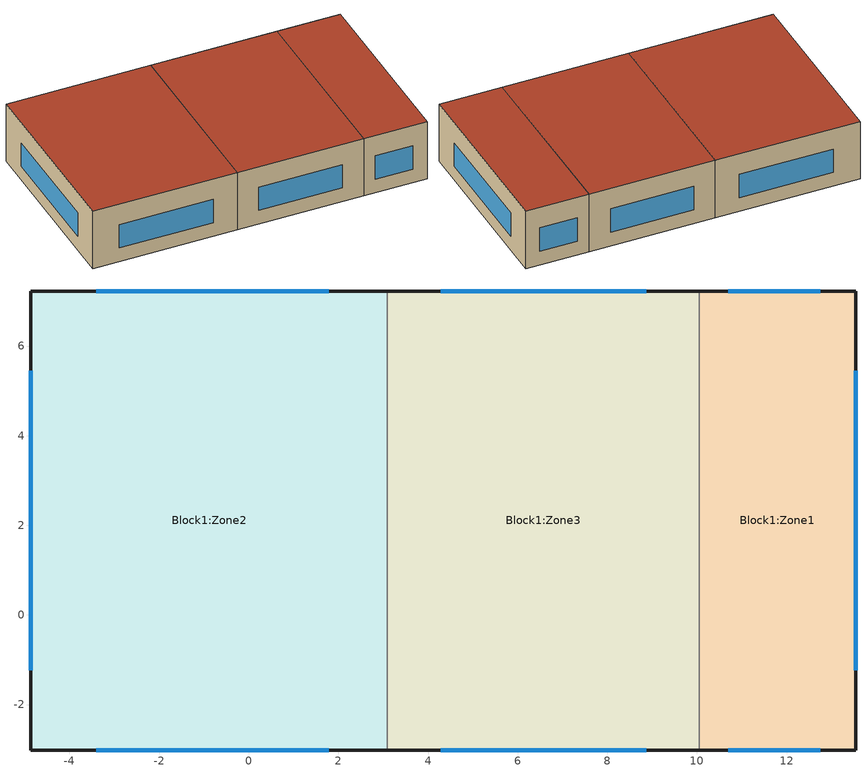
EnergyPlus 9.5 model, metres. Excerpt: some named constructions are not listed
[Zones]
Block1:Zone2
 floor ground (Project ground floor): 3.09,-3.01 -4.86,-3.01 -4.86,7.23 3.09,7.23 z0
 wall outside (Project wall): 3.09,7.23 -4.86,7.23 -4.86,-3.01 3.09,-3.01 z0:3.5
 wall to Block1:Zone3 (Project semi-exposed wall): 3.09,-3.01 3.09,7.23 z0:3.5
 window (1001): 1.78,7.23 -3.4,7.23 / -4.86,5.45 -4.86,-1.23 / -3.4,-3.01 1.78,-3.01 z0.84:2.26
 roof outside (Copy of Project flat roof): -4.86,-3.01 3.09,-3.01 3.09,7.23 -4.86,7.23 z3.5
Block1:Zone3
 floor ground (Project ground floor): 10.05,-3.01 3.09,-3.01 3.09,7.23 10.05,7.23 z0
 wall outside (Project wall): 10.05,7.23 3.09,7.23 / 3.09,-3.01 10.05,-3.01 z0:3.5
 wall to Block1:Zone1 (Project semi-exposed wall_Rev): 10.05,-3.01 10.05,7.23 z0:3.5
 window (1001): 8.87,7.23 4.28,7.23 / 4.28,-3.01 8.87,-3.01 z0.84:2.26
 roof outside (Copy of Project flat roof): 3.09,-3.01 10.05,-3.01 10.05,7.23 3.09,7.23 z3.5
Block1:Zone1
 floor ground (Project ground floor): 13.54,-3.01 10.05,-3.01 10.05,7.23 13.54,7.23 z0
 wall outside (Project wall): 10.05,-3.01 13.54,-3.01 13.54,7.23 10.05,7.23 z0:3.5
 window (1001): 13.54,-1.23 13.54,5.45 / 12.75,7.23 10.7,7.23 / 10.7,-3.01 12.75,-3.01 z0.84:2.26
 roof outside (Copy of Project flat roof): 10.05,-3.01 13.54,-3.01 13.54,7.23 10.05,7.23 z3.5
[WindowProperty:FrameAndDivider]
1: Frame Width=0.04; Frame Outside Projection=0; Frame Inside Projection=0; Frame Conductance=9.5; Ratio of FrameEdge Glass Conductance to CenterOfGlass Conductance=1; Frame Solar Absorptance=0.5; Frame Visible Absorptance=0.5; Frame Thermal Hemispherical Emissivity=0.9; Divider Type=DividedLite; Divider Width=0.02; Number of Horizontal Dividers=1; Number of Vertical Dividers=1; Divider Outside Projection=0; Divider Inside Projection=0; Divider Conductance=9.5; Ratio of DividerEdge Glass Conductance to CenterOfGlass Conductance=1; Divider Solar Absorptance=0.5; Divider Visible Absorptance=0.5; Divider Thermal Hemispherical Emissivity=0.9; Outside Reveal Solar Absorptance=0.5; Inside Sill Depth=0; Inside Sill Solar Absorptance=0.5; Inside Reveal Depth=0; Inside Reveal Solar Absorptance=0.5
[ENERGYMANAGEMENTSYSTEM:PROGRAM]
SetWindowOperation_Block1_Zone2_Wall_5_0_0_0_0_0_Win: if (Block1_Zone2_Wall_5_0_0_0_0_0_Win_OpT>VST)&&(Block1_Zone2_Wall_5_0_0_0_0_0_Win_OutT < VST); if Block1_Zone2_Wall_5_0_0_0_0_0_Win_CoolCoil==0; if Block1_Zone2_Wall_5_0_0_0_0_0_Win_HeatCoil==0; if (Block1_Zone2_Wall_5_0_0_0_0_0_Win_OpT<ACST)&&(Block1_Zone2_Wall_5_0_0_0_0_0_Win_OutT>MinOutTemp); if Block1_Zone2_Wall_5_0_0_0_0_0_Win_WindSpeed <= MaxWindSpeed; set Ventilates_HVACmode2_Block1_Zone2_Wall_5_0_0_0_0_0_Win = 1; else; set Ventilates_HVACmode2_Block1_Zone2_Wall_5_0_0_0_0_0_Win = 0; endif; else; set Ventilates_HVACmode2_Block1_Zone2_Wall_5_0_0_0_0_0_Win = 0; endif; else; set Ventilates_HVACmode2_Block1_Zone2_Wall_5_0_0_0_0_0_Win = 0; endif; else; set Ventilates_HVACmode2_Block1_Zone2_Wall_5_0_0_0_0_0_Win = 0; endif; else; set Ventilates_HVACmode2_Block1_Zone2_Wall_5_0_0_0_0_0_Win = 0; endif; if VentCtrl == 0; if Block1_Zone2_Wall_5_0_0_0_0_0_Win_OutT < Block1_Zone2_Wall_5_0_0_0_0_0_Win_OpT; if Block1_Zone2_Wall_5_0_0_0_0_0_Win_OutT>MinOutTemp; if Block1_Zone2_Wall_5_0_0_0_0_0_Win_OpT > VST; if Block1_Zone2_Wall_5_0_0_0_0_0_Win_WindSpeed <= MaxWindSpeed; set Ventilates_HVACmode1_Block1_Zone2_Wall_5_0_0_0_0_0_Win = 1; else; set Ventilates_HVACmode1_Block1_Zone2_Wall_5_0_0_0_0_0_Win = 0; endif; else; set Ventilates_HVACmode1_Block1_Zone2_Wall_5_0_0_0_0_0_Win = 0; endif; else; set Ventilates_HVACmode1_Block1_Zone2_Wall_5_0_0_0_0_0_Win = 0; endif; else; set Ventilates_HVACmode1_Block1_Zone2_Wall_5_0_0_0_0_0_Win = 0; endif; elseif VentCtrl == 1; if Block1_Zone2_Wall_5_0_0_0_0_0_Win_OutT<Block1_Zone2_Wall_5_0_0_0_0_0_Win_OpT; if Block1_Zone2_Wall_5_0_0_0_0_0_Win_OutT>MinOutTemp; if Block1_Zone2_Wall_5_0_0_0_0_0_Win_OpT > ACSTnoTol; if Block1_Zone2_Wall_5_0_0_0_0_0_Win_WindSpeed <= MaxWindSpeed; set Ventilates_HVACmode1_Block1_Zone2_Wall_5_0_0_0_0_0_Win = 1; else; set Ventilates_HVACmode1_Block1_Zone2_Wall_5_0_0_0_0_0_Win = 0; endif; else; set Ventilates_HVACmode1_Block1_Zone2_Wall_5_0_0_0_0_0_Win = 0; endif; else; set Ventilates_HVACmode1_Block1_Zone2_Wall_5_0_0_0_0_0_Win = 0; endif; else; set Ventilates_HVACmode1_Block1_Zone2_Wall_5_0_0_0_0_0_Win = 0; endif; endif; if HVACmode == 0; set Block1_Zone2_Wall_5_0_0_0_0_0_Win_VentOpenFact = 0; elseif HVACmode == 1; if Ventilates_HVACmode1_Block1_Zone2_Wall_5_0_0_0_0_0_Win == 1; set Block1_Zone2_Wall_5_0_0_0_0_0_Win_VentOpenFact = 1; else; set Block1_Zone2_Wall_5_0_0_0_0_0_Win_VentOpenFact = 0; endif; elseif HVACmode == 2; if Ventilates_HVACmode2_Block1_Zone2_Wall_5_0_0_0_0_0_Win == 1; set Block1_Zone2_Wall_5_0_0_0_0_0_Win_VentOpenFact = 1; else; set Block1_Zone2_Wall_5_0_0_0_0_0_Win_VentOpenFact = 0; endif; endif
SetWindowOperation_Block1_Zone1_Wall_2_0_0_0_0_0_Win: if (Block1_Zone1_Wall_2_0_0_0_0_0_Win_OpT>VST)&&(Block1_Zone1_Wall_2_0_0_0_0_0_Win_OutT < VST); if Block1_Zone1_Wall_2_0_0_0_0_0_Win_CoolCoil==0; if Block1_Zone1_Wall_2_0_0_0_0_0_Win_HeatCoil==0; if (Block1_Zone1_Wall_2_0_0_0_0_0_Win_OpT<ACST)&&(Block1_Zone1_Wall_2_0_0_0_0_0_Win_OutT>MinOutTemp); if Block1_Zone1_Wall_2_0_0_0_0_0_Win_WindSpeed <= MaxWindSpeed; set Ventilates_HVACmode2_Block1_Zone1_Wall_2_0_0_0_0_0_Win = 1; else; set Ventilates_HVACmode2_Block1_Zone1_Wall_2_0_0_0_0_0_Win = 0; endif; else; set Ventilates_HVACmode2_Block1_Zone1_Wall_2_0_0_0_0_0_Win = 0; endif; else; set Ventilates_HVACmode2_Block1_Zone1_Wall_2_0_0_0_0_0_Win = 0; endif; else; set Ventilates_HVACmode2_Block1_Zone1_Wall_2_0_0_0_0_0_Win = 0; endif; else; set Ventilates_HVACmode2_Block1_Zone1_Wall_2_0_0_0_0_0_Win = 0; endif; if VentCtrl == 0; if Block1_Zone1_Wall_2_0_0_0_0_0_Win_OutT < Block1_Zone1_Wall_2_0_0_0_0_0_Win_OpT; if Block1_Zone1_Wall_2_0_0_0_0_0_Win_OutT>MinOutTemp; if Block1_Zone1_Wall_2_0_0_0_0_0_Win_OpT > VST; if Block1_Zone1_Wall_2_0_0_0_0_0_Win_WindSpeed <= MaxWindSpeed; set Ventilates_HVACmode1_Block1_Zone1_Wall_2_0_0_0_0_0_Win = 1; else; set Ventilates_HVACmode1_Block1_Zone1_Wall_2_0_0_0_0_0_Win = 0; endif; else; set Ventilates_HVACmode1_Block1_Zone1_Wall_2_0_0_0_0_0_Win = 0; endif; else; set Ventilates_HVACmode1_Block1_Zone1_Wall_2_0_0_0_0_0_Win = 0; endif; else; set Ventilates_HVACmode1_Block1_Zone1_Wall_2_0_0_0_0_0_Win = 0; endif; elseif VentCtrl == 1; if Block1_Zone1_Wall_2_0_0_0_0_0_Win_OutT<Block1_Zone1_Wall_2_0_0_0_0_0_Win_OpT; if Block1_Zone1_Wall_2_0_0_0_0_0_Win_OutT>MinOutTemp; if Block1_Zone1_Wall_2_0_0_0_0_0_Win_OpT > ACSTnoTol; if Block1_Zone1_Wall_2_0_0_0_0_0_Win_WindSpeed <= MaxWindSpeed; set Ventilates_HVACmode1_Block1_Zone1_Wall_2_0_0_0_0_0_Win = 1; else; set Ventilates_HVACmode1_Block1_Zone1_Wall_2_0_0_0_0_0_Win = 0; endif; else; set Ventilates_HVACmode1_Block1_Zone1_Wall_2_0_0_0_0_0_Win = 0; endif; else; set Ventilates_HVACmode1_Block1_Zone1_Wall_2_0_0_0_0_0_Win = 0; endif; else; set Ventilates_HVACmode1_Block1_Zone1_Wall_2_0_0_0_0_0_Win = 0; endif; endif; if HVACmode == 0; set Block1_Zone1_Wall_2_0_0_0_0_0_Win_VentOpenFact = 0; elseif HVACmode == 1; if Ventilates_HVACmode1_Block1_Zone1_Wall_2_0_0_0_0_0_Win == 1; set Block1_Zone1_Wall_2_0_0_0_0_0_Win_VentOpenFact = 1; else; set Block1_Zone1_Wall_2_0_0_0_0_0_Win_VentOpenFact = 0; endif; elseif HVACmode == 2; if Ventilates_HVACmode2_Block1_Zone1_Wall_2_0_0_0_0_0_Win == 1; set Block1_Zone1_Wall_2_0_0_0_0_0_Win_VentOpenFact = 1; else; set Block1_Zone1_Wall_2_0_0_0_0_0_Win_VentOpenFact = 0; endif; endif
SetWindowOperation_Block1_Zone1_Wall_3_0_0_0_0_0_Win: if (Block1_Zone1_Wall_3_0_0_0_0_0_Win_OpT>VST)&&(Block1_Zone1_Wall_3_0_0_0_0_0_Win_OutT < VST); if Block1_Zone1_Wall_3_0_0_0_0_0_Win_CoolCoil==0; if Block1_Zone1_Wall_3_0_0_0_0_0_Win_HeatCoil==0; if (Block1_Zone1_Wall_3_0_0_0_0_0_Win_OpT<ACST)&&(Block1_Zone1_Wall_3_0_0_0_0_0_Win_OutT>MinOutTemp); if Block1_Zone1_Wall_3_0_0_0_0_0_Win_WindSpeed <= MaxWindSpeed; set Ventilates_HVACmode2_Block1_Zone1_Wall_3_0_0_0_0_0_Win = 1; else; set Ventilates_HVACmode2_Block1_Zone1_Wall_3_0_0_0_0_0_Win = 0; endif; else; set Ventilates_HVACmode2_Block1_Zone1_Wall_3_0_0_0_0_0_Win = 0; endif; else; set Ventilates_HVACmode2_Block1_Zone1_Wall_3_0_0_0_0_0_Win = 0; endif; else; set Ventilates_HVACmode2_Block1_Zone1_Wall_3_0_0_0_0_0_Win = 0; endif; else; set Ventilates_HVACmode2_Block1_Zone1_Wall_3_0_0_0_0_0_Win = 0; endif; if VentCtrl == 0; if Block1_Zone1_Wall_3_0_0_0_0_0_Win_OutT < Block1_Zone1_Wall_3_0_0_0_0_0_Win_OpT; if Block1_Zone1_Wall_3_0_0_0_0_0_Win_OutT>MinOutTemp; if Block1_Zone1_Wall_3_0_0_0_0_0_Win_OpT > VST; if Block1_Zone1_Wall_3_0_0_0_0_0_Win_WindSpeed <= MaxWindSpeed; set Ventilates_HVACmode1_Block1_Zone1_Wall_3_0_0_0_0_0_Win = 1; else; set Ventilates_HVACmode1_Block1_Zone1_Wall_3_0_0_0_0_0_Win = 0; endif; else; set Ventilates_HVACmode1_Block1_Zone1_Wall_3_0_0_0_0_0_Win = 0; endif; else; set Ventilates_HVACmode1_Block1_Zone1_Wall_3_0_0_0_0_0_Win = 0; endif; else; set Ventilates_HVACmode1_Block1_Zone1_Wall_3_0_0_0_0_0_Win = 0; endif; elseif VentCtrl == 1; if Block1_Zone1_Wall_3_0_0_0_0_0_Win_OutT<Block1_Zone1_Wall_3_0_0_0_0_0_Win_OpT; if Block1_Zone1_Wall_3_0_0_0_0_0_Win_OutT>MinOutTemp; if Block1_Zone1_Wall_3_0_0_0_0_0_Win_OpT > ACSTnoTol; if Block1_Zone1_Wall_3_0_0_0_0_0_Win_WindSpeed <= MaxWindSpeed; set Ventilates_HVACmode1_Block1_Zone1_Wall_3_0_0_0_0_0_Win = 1; else; set Ventilates_HVACmode1_Block1_Zone1_Wall_3_0_0_0_0_0_Win = 0; endif; else; set Ventilates_HVACmode1_Block1_Zone1_Wall_3_0_0_0_0_0_Win = 0; endif; else; set Ventilates_HVACmode1_Block1_Zone1_Wall_3_0_0_0_0_0_Win = 0; endif; else; set Ventilates_HVACmode1_Block1_Zone1_Wall_3_0_0_0_0_0_Win = 0; endif; endif; if HVACmode == 0; set Block1_Zone1_Wall_3_0_0_0_0_0_Win_VentOpenFact = 0; elseif HVACmode == 1; if Ventilates_HVACmode1_Block1_Zone1_Wall_3_0_0_0_0_0_Win == 1; set Block1_Zone1_Wall_3_0_0_0_0_0_Win_VentOpenFact = 1; else; set Block1_Zone1_Wall_3_0_0_0_0_0_Win_VentOpenFact = 0; endif; elseif HVACmode == 2; if Ventilates_HVACmode2_Block1_Zone1_Wall_3_0_0_0_0_0_Win == 1; set Block1_Zone1_Wall_3_0_0_0_0_0_Win_VentOpenFact = 1; else; set Block1_Zone1_Wall_3_0_0_0_0_0_Win_VentOpenFact = 0; endif; endif
SetWindowOperation_Block1_Zone1_Wall_5_0_0_0_0_0_Win: if (Block1_Zone1_Wall_5_0_0_0_0_0_Win_OpT>VST)&&(Block1_Zone1_Wall_5_0_0_0_0_0_Win_OutT < VST); if Block1_Zone1_Wall_5_0_0_0_0_0_Win_CoolCoil==0; if Block1_Zone1_Wall_5_0_0_0_0_0_Win_HeatCoil==0; if (Block1_Zone1_Wall_5_0_0_0_0_0_Win_OpT<ACST)&&(Block1_Zone1_Wall_5_0_0_0_0_0_Win_OutT>MinOutTemp); if Block1_Zone1_Wall_5_0_0_0_0_0_Win_WindSpeed <= MaxWindSpeed; set Ventilates_HVACmode2_Block1_Zone1_Wall_5_0_0_0_0_0_Win = 1; else; set Ventilates_HVACmode2_Block1_Zone1_Wall_5_0_0_0_0_0_Win = 0; endif; else; set Ventilates_HVACmode2_Block1_Zone1_Wall_5_0_0_0_0_0_Win = 0; endif; else; set Ventilates_HVACmode2_Block1_Zone1_Wall_5_0_0_0_0_0_Win = 0; endif; else; set Ventilates_HVACmode2_Block1_Zone1_Wall_5_0_0_0_0_0_Win = 0; endif; else; set Ventilates_HVACmode2_Block1_Zone1_Wall_5_0_0_0_0_0_Win = 0; endif; if VentCtrl == 0; if Block1_Zone1_Wall_5_0_0_0_0_0_Win_OutT < Block1_Zone1_Wall_5_0_0_0_0_0_Win_OpT; if Block1_Zone1_Wall_5_0_0_0_0_0_Win_OutT>MinOutTemp; if Block1_Zone1_Wall_5_0_0_0_0_0_Win_OpT > VST; if Block1_Zone1_Wall_5_0_0_0_0_0_Win_WindSpeed <= MaxWindSpeed; set Ventilates_HVACmode1_Block1_Zone1_Wall_5_0_0_0_0_0_Win = 1; else; set Ventilates_HVACmode1_Block1_Zone1_Wall_5_0_0_0_0_0_Win = 0; endif; else; set Ventilates_HVACmode1_Block1_Zone1_Wall_5_0_0_0_0_0_Win = 0; endif; else; set Ventilates_HVACmode1_Block1_Zone1_Wall_5_0_0_0_0_0_Win = 0; endif; else; set Ventilates_HVACmode1_Block1_Zone1_Wall_5_0_0_0_0_0_Win = 0; endif; elseif VentCtrl == 1; if Block1_Zone1_Wall_5_0_0_0_0_0_Win_OutT<Block1_Zone1_Wall_5_0_0_0_0_0_Win_OpT; if Block1_Zone1_Wall_5_0_0_0_0_0_Win_OutT>MinOutTemp; if Block1_Zone1_Wall_5_0_0_0_0_0_Win_OpT > ACSTnoTol; if Block1_Zone1_Wall_5_0_0_0_0_0_Win_WindSpeed <= MaxWindSpeed; set Ventilates_HVACmode1_Block1_Zone1_Wall_5_0_0_0_0_0_Win = 1; else; set Ventilates_HVACmode1_Block1_Zone1_Wall_5_0_0_0_0_0_Win = 0; endif; else; set Ventilates_HVACmode1_Block1_Zone1_Wall_5_0_0_0_0_0_Win = 0; endif; else; set Ventilates_HVACmode1_Block1_Zone1_Wall_5_0_0_0_0_0_Win = 0; endif; else; set Ventilates_HVACmode1_Block1_Zone1_Wall_5_0_0_0_0_0_Win = 0; endif; endif; if HVACmode == 0; set Block1_Zone1_Wall_5_0_0_0_0_0_Win_VentOpenFact = 0; elseif HVACmode == 1; if Ventilates_HVACmode1_Block1_Zone1_Wall_5_0_0_0_0_0_Win == 1; set Block1_Zone1_Wall_5_0_0_0_0_0_Win_VentOpenFact = 1; else; set Block1_Zone1_Wall_5_0_0_0_0_0_Win_VentOpenFact = 0; endif; elseif HVACmode == 2; if Ventilates_HVACmode2_Block1_Zone1_Wall_5_0_0_0_0_0_Win == 1; set Block1_Zone1_Wall_5_0_0_0_0_0_Win_VentOpenFact = 1; else; set Block1_Zone1_Wall_5_0_0_0_0_0_Win_VentOpenFact = 0; endif; endif
[ENERGYMANAGEMENTSYSTEM:OUTPUTVARIABLE] Type of Data in Variable=Summed; Update Frequency=ZoneTimestep; Units=H
Name | EMS Variable
Discomfortable Applicable Hot Hours_Block1_Zone2 (summed) | DiscomfAppHotHours_Block1_Zone2
Discomfortable Applicable Hot Hours_Block1_Zone1 (summed) | DiscomfAppHotHours_Block1_Zone1
Discomfortable Applicable Cold Hours_Block1_Zone2 (summed) | DiscomfAppColdHours_Block1_Zone2
Discomfortable Applicable Cold Hours_Block1_Zone1 (summed) | DiscomfAppColdHours_Block1_Zone1
Discomfortable Non Applicable Hot Hours_Block1_Zone2 (summed) | DiscomfNonAppHotHours_Block1_Zone2
Discomfortable Non Applicable Hot Hours_Block1_Zone1 (summed) | DiscomfNonAppHotHours_Block1_Zone1
Discomfortable Non Applicable Cold Hours_Block1_Zone2 (summed) | DiscomfNonAppColdHours_Block1_Zone2
Discomfortable Non Applicable Cold Hours_Block1_Zone1 (summed) | DiscomfNonAppColdHours_Block1_Zone1
Ventilation Hours_Block1_Zone2 (summed) | VentHours_Block1_Zone2
Ventilation Hours_Block1_Zone1 (summed) | VentHours_Block1_Zone1
[Schedule:Compact]
TypOperativeTempControlSch: Through: 31 Dec, For: SummerDesignDay WinterDesignDay, Until: 24:00, 0, For: AllOtherDays, Until: 24:00, 0.5
On 24/7: Through: 12/31, For: AllDays, Until: 24:00, 1
Off 24/7; Fan operation mode - Cycling: Through: 12/31, For: AllDays, Until: 24:00, 0
20001: Through: 12/31, For: Weekdays Weekends SummerDesignDays, Until: 24:00, 24, For: WinterDesignDays, Until: 24:00, 0, For: AllOtherDays, Until: 24:00, 24
[Curve:Quadratic]
Name | Coefficient1 Constant | Coefficient2 x | Coefficient3 x2 | Minimum Value of x | Maximum Value of x
DXClgCoilTotalClgCapFuncFlowFraction | 0.8 | 0.2 | 0 | 0.5 | 1.5
DXClgCoilEnergyInputRatioFuncFlowFraction | 1.1552 | -0.1808 | 0.0256 | 0.5 | 1.5
DXCoilPartLoadFractionCorrelation | 0.85 | 0.15 | 0 | 0 | 1
[Curve:Cubic]
DefaultFanEffRatioCurve: Coefficient1 Constant=0.338568; Coefficient2 x=1.72644; Coefficient3 x2=-1.4928; Coefficient4 x3=0.427762; Minimum Value of x=0.5; Maximum Value of x=1.5; Minimum Curve Output=0.3; Maximum Curve Output=1
[Curve:Exponent]
DefaultFanPowerRatioCurve: Coefficient1 Constant=0; Coefficient2 Constant=1; Coefficient3 Constant=3; Minimum Value of x=0; Maximum Value of x=1.5; Minimum Curve Output=0.01; Maximum Curve Output=1.5
[Curve:Biquadratic] Minimum Value of x=12.77778; Maximum Value of x=23.88889; Minimum Value of y=18; Maximum Value of y=46.11111; Input Unit Type for X=Temperature; Input Unit Type for Y=Temperature; Output Unit Type=Dimensionless
Name | Coefficient1 Constant | Coefficient2 x | Coefficient3 x2 | Coefficient4 y | Coefficient5 y2 | Coefficient6 xy
DXClgCoilTotalClgCapFuncTemperature | 0.942589 | 0.00954336 | 0.000683771 | -0.0110427 | 5.24901e-06 | -9.72002e-06
DXClgCoilEnergyInputRatioFuncTemperature | 0.342363 | 0.0348798 | -0.000623606 | 0.00497647 | 0.000437885 | -0.000727918
[AirflowNetwork:SimulationControl]
VENT: AirflowNetwork Control=MultizoneWithoutDistribution; Wind Pressure Coefficient Type=Input; Height Selection for Local Wind Pressure Calculation=OpeningHeight; Building Type=LowRise; Maximum Number of Iterations=1000; Initialization Type=ZeroNodePressures; Relative Airflow Convergence Tolerance=0.0001; Absolute Airflow Convergence Tolerance=1e-06; Convergence Acceleration Limit=-0.5; Azimuth Angle of Long Axis of Building=0; Ratio of Building Width Along Short Axis to Width Along Long Axis=1
[AirflowNetwork:MultiZone:Zone] Ventilation Control Mode=Temperature; Ventilation Control Zone Temperature Setpoint Schedule=20001
Name | Venting Availability Schedule
Block1:Zone2; Block1:Zone1 | On 24/7
Block1:Zone3 | Off 24/7
[AirflowNetwork:MultiZone:Surface] WindowDoor Opening Factor or Crack Factor=1
Name | Leakage Component | Ventilation Control Mode | Ventilation Control Zone Temperature Setpoint Schedule | Venting Availability Schedule
Block1:Zone2_Roof_1_0_0 | Block1:Zone2_Roof_1_0_0
Block1:Zone2_Partition_2_0_0 | Block1:Zone2_Partition_2_0_0
Block1:Zone2_Wall_3_0_0 | Block1:Zone2_Wall_3_0_0
Block1:Zone2_Wall_3_0_0_0_0_0_Win | Block1:Zone2_Wall_3_0_0_0_0_0_Win | Temperature | 20001 | On 24/7
Block1:Zone2_Wall_4_0_0 | Block1:Zone2_Wall_4_0_0
Block1:Zone2_Wall_4_0_0_0_0_0_Win | Block1:Zone2_Wall_4_0_0_0_0_0_Win | Temperature | 20001 | On 24/7
Block1:Zone2_Wall_5_0_0 | Block1:Zone2_Wall_5_0_0
Block1:Zone2_Wall_5_0_0_0_0_0_Win | Block1:Zone2_Wall_5_0_0_0_0_0_Win | Temperature | 20001 | On 24/7
Block1:Zone3_Roof_1_0_0 | Block1:Zone3_Roof_1_0_0
Block1:Zone3_Partition_2_0_0 | Block1:Zone3_Partition_2_0_0
Block1:Zone3_Wall_3_0_0 | Block1:Zone3_Wall_3_0_0
Block1:Zone3_Wall_3_0_0_0_0_0_Win | Block1:Zone3_Wall_3_0_0_0_0_0_Win | Temperature | 20001 | Off 24/7
Block1:Zone3_Wall_5_0_0 | Block1:Zone3_Wall_5_0_0
Block1:Zone3_Wall_5_0_0_0_0_0_Win | Block1:Zone3_Wall_5_0_0_0_0_0_Win | Temperature | 20001 | Off 24/7
Block1:Zone1_Roof_1_0_0 | Block1:Zone1_Roof_1_0_0
Block1:Zone1_Wall_2_0_0 | Block1:Zone1_Wall_2_0_0
Block1:Zone1_Wall_2_0_0_0_0_0_Win | Block1:Zone1_Wall_2_0_0_0_0_0_Win | Temperature | 20001 | On 24/7
Block1:Zone1_Wall_3_0_0 | Block1:Zone1_Wall_3_0_0
Block1:Zone1_Wall_3_0_0_0_0_0_Win | Block1:Zone1_Wall_3_0_0_0_0_0_Win | Temperature | 20001 | On 24/7
Block1:Zone1_Wall_5_0_0 | Block1:Zone1_Wall_5_0_0
Block1:Zone1_Wall_5_0_0_0_0_0_Win | Block1:Zone1_Wall_5_0_0_0_0_0_Win | Temperature | 20001 | On 24/7
[AirflowNetwork:MultiZone:ReferenceCrackConditions]
Reference Crack Conditions: Reference Temperature=20; Reference Barometric Pressure=101320; Reference Humidity Ratio=0.005
[AirflowNetwork:MultiZone:Surface:Crack] Reference Crack Conditions=Reference Crack Conditions
Name | Air Mass Flow Coefficient at Reference Conditions | Air Mass Flow Exponent
DefaultCrack | 1e-11 | 0.66
Block1:Zone2_Roof_1_0_0 | 0.0081469 | 0.7
Block1:Zone2_Partition_2_0_0; Block1:Zone3_Partition_2_0_0 | 0.107533 | 0.75
Block1:Zone2_Wall_3_0_0; Block1:Zone2_Wall_5_0_0 | 0.0020485 | 0.7
Block1:Zone2_Wall_4_0_0; Block1:Zone1_Wall_2_0_0 | 0.002636 | 0.7
Block1:Zone3_Roof_1_0_0 | 0.0071266 | 0.7
Block1:Zone3_Wall_3_0_0; Block1:Zone3_Wall_5_0_0 | 0.0017843 | 0.7
Block1:Zone1_Roof_1_0_0 | 0.003573 | 0.7
Block1:Zone1_Wall_3_0_0; Block1:Zone1_Wall_5_0_0 | 0.0009293 | 0.7
[AirflowNetwork:MultiZone:Component:DetailedOpening] Air Mass Flow Coefficient When Opening is Closed=0.00014; Air Mass Flow Exponent When Opening is Closed=0.65; Type of Rectangular Large Vertical Opening LVO=NonPivoted; Extra Crack Length or Height of Pivoting Axis=0; Number of Sets of Opening Factor Data=2; Opening Factor 1=0; Discharge Coefficient for Opening Factor 1=0.65; Width Factor for Opening Factor 1=0; Height Factor for Opening Factor 1=1; Start Height Factor for Opening Factor 1=0; Opening Factor 2=1; Discharge Coefficient for Opening Factor 2=0.65; Width Factor for Opening Factor 2=1; Height Factor for Opening Factor 2=1; Start Height Factor for Opening Factor 2=0; Opening Factor 3=0; Discharge Coefficient for Opening Factor 3=0; Width Factor for Opening Factor 3=0; Height Factor for Opening Factor 3=0; Start Height Factor for Opening Factor 3=0; Opening Factor 4=0; Discharge Coefficient for Opening Factor 4=0; Width Factor for Opening Factor 4=0; Height Factor for Opening Factor 4=0; Start Height Factor for Opening Factor 4=0
Block1:Zone2_Wall_3_0_0_0_0_0_Win; Block1:Zone2_Wall_4_0_0_0_0_0_Win; Block1:Zone2_Wall_5_0_0_0_0_0_Win; Block1:Zone3_Wall_3_0_0_0_0_0_Win; Block1:Zone3_Wall_5_0_0_0_0_0_Win; Block1:Zone1_Wall_2_0_0_0_0_0_Win; Block1:Zone1_Wall_3_0_0_0_0_0_Win; Block1:Zone1_Wall_5_0_0_0_0_0_Win
[AirflowNetwork:MultiZone:ExternalNode]
Name | External Node Height | Wind Pressure Coefficient Curve
Block1:Zone2_Roof_1_0_0 | 4.67 | Block1:Zone2_Roof_1_0_0
Block1:Zone2_Wall_3_0_0 | 2.33 | Block1:Zone2_Wall_3_0_0
Block1:Zone2_Wall_3_0_0_0_0_0_Win | 2.07 | Block1:Zone2_Wall_3_0_0_0_0_0_Win
Block1:Zone2_Wall_4_0_0 | 2.33 | Block1:Zone2_Wall_4_0_0
Block1:Zone2_Wall_4_0_0_0_0_0_Win | 2.07 | Block1:Zone2_Wall_4_0_0_0_0_0_Win
Block1:Zone2_Wall_5_0_0 | 2.33 | Block1:Zone2_Wall_5_0_0
Block1:Zone2_Wall_5_0_0_0_0_0_Win | 2.07 | Block1:Zone2_Wall_5_0_0_0_0_0_Win
Block1:Zone3_Roof_1_0_0 | 4.67 | Block1:Zone3_Roof_1_0_0
Block1:Zone3_Wall_3_0_0 | 2.33 | Block1:Zone3_Wall_3_0_0
Block1:Zone3_Wall_3_0_0_0_0_0_Win | 2.07 | Block1:Zone3_Wall_3_0_0_0_0_0_Win
Block1:Zone3_Wall_5_0_0 | 2.33 | Block1:Zone3_Wall_5_0_0
Block1:Zone3_Wall_5_0_0_0_0_0_Win | 2.07 | Block1:Zone3_Wall_5_0_0_0_0_0_Win
Block1:Zone1_Roof_1_0_0 | 4.67 | Block1:Zone1_Roof_1_0_0
Block1:Zone1_Wall_2_0_0 | 2.33 | Block1:Zone1_Wall_2_0_0
Block1:Zone1_Wall_2_0_0_0_0_0_Win | 2.07 | Block1:Zone1_Wall_2_0_0_0_0_0_Win
Block1:Zone1_Wall_3_0_0 | 2.33 | Block1:Zone1_Wall_3_0_0
Block1:Zone1_Wall_3_0_0_0_0_0_Win | 2.07 | Block1:Zone1_Wall_3_0_0_0_0_0_Win
Block1:Zone1_Wall_5_0_0 | 2.33 | Block1:Zone1_Wall_5_0_0
Block1:Zone1_Wall_5_0_0_0_0_0_Win | 2.07 | Block1:Zone1_Wall_5_0_0_0_0_0_Win
[AirflowNetwork:MultiZone:WindPressureCoefficientArray]
Cp Data: Wind Direction 1=0; Wind Direction 2=45; Wind Direction 3=90; Wind Direction 4=135; Wind Direction 5=180; Wind Direction 6=225; Wind Direction 7=270; Wind Direction 8=315
[AirflowNetwork:MultiZone:WindPressureCoefficientValues] AirflowNetworkMultiZoneWindPressureCoefficientArray=Cp Data
Name | Wind Pressure Coefficient Value 1 | Wind Pressure Coefficient Value 2 | Wind Pressure Coefficient Value 3 | Wind Pressure Coefficient Value 4 | Wind Pressure Coefficient Value 5 | Wind Pressure Coefficient Value 6 | Wind Pressure Coefficient Value 7 | Wind Pressure Coefficient Value 8
Block1:Zone2_Roof_1_0_0; Block1:Zone3_Roof_1_0_0; Block1:Zone1_Roof_1_0_0 | -0.6 | -0.5 | -0.4 | -0.5 | -0.6 | -0.5 | -0.4 | -0.5
Block1:Zone2_Wall_3_0_0; Block1:Zone2_Wall_3_0_0_0_0_0_Win; Block1:Zone3_Wall_3_0_0; Block1:Zone3_Wall_3_0_0_0_0_0_Win; Block1:Zone1_Wall_3_0_0; Block1:Zone1_Wall_3_0_0_0_0_0_Win | 0.4 | 0.1 | -0.3 | -0.35 | -0.2 | -0.35 | -0.3 | 0.1
Block1:Zone2_Wall_4_0_0; Block1:Zone2_Wall_4_0_0_0_0_0_Win | -0.3 | -0.35 | -0.2 | -0.35 | -0.3 | 0.1 | 0.4 | 0.1
Block1:Zone2_Wall_5_0_0; Block1:Zone2_Wall_5_0_0_0_0_0_Win; Block1:Zone3_Wall_5_0_0; Block1:Zone3_Wall_5_0_0_0_0_0_Win; Block1:Zone1_Wall_5_0_0; Block1:Zone1_Wall_5_0_0_0_0_0_Win | -0.2 | -0.35 | -0.3 | 0.1 | 0.4 | 0.1 | -0.3 | -0.35
Block1:Zone1_Wall_2_0_0; Block1:Zone1_Wall_2_0_0_0_0_0_Win | -0.3 | 0.1 | 0.4 | 0.1 | -0.3 | -0.35 | -0.2 | -0.35
